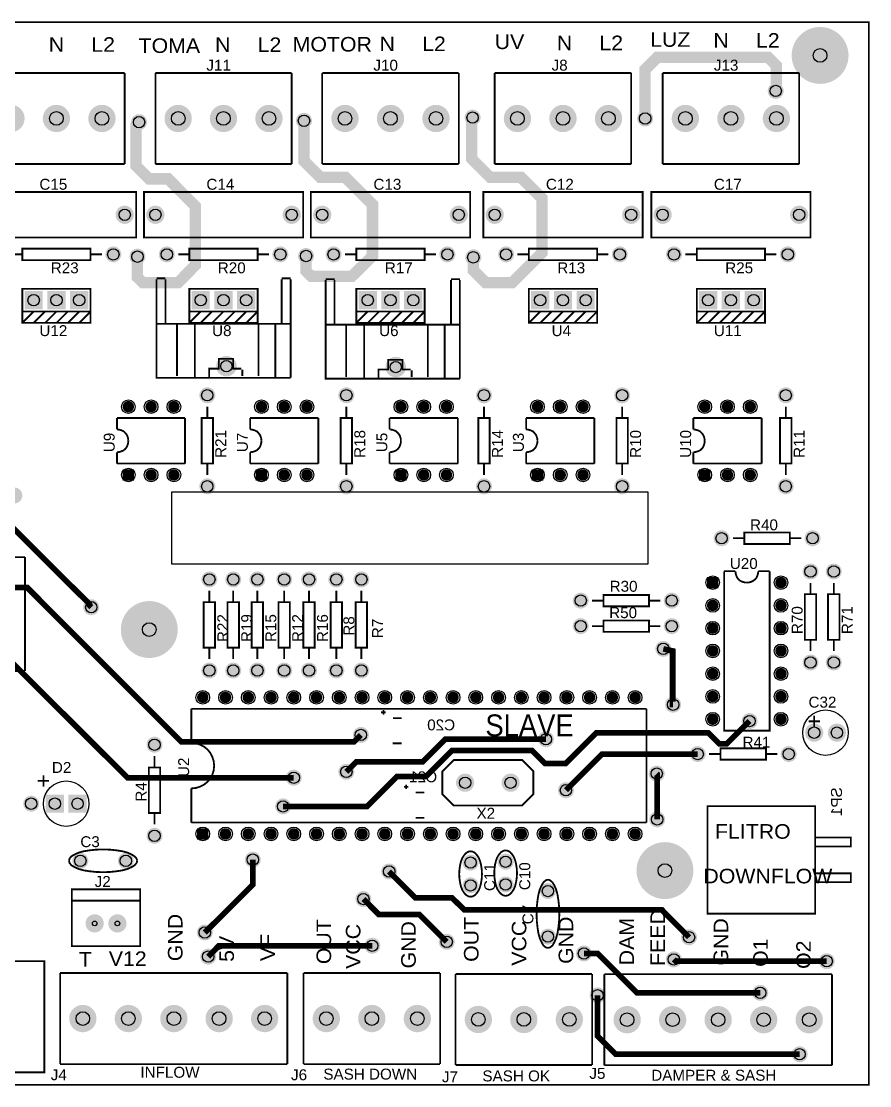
# Model space of a CAD drawing. Extents: x -3.03 to 3.03, y -2.34 to 2.34.
# Drawn here: x -0.702 to 3.026, y -2.338 to 2.338 of the extents above; entities that cross this region are included whole.
import ezdxf

# ---------------------------------------------------------------- set-up
doc = ezdxf.new("R2010")
doc.units = 0
doc.layers.get('0').update_dxf_attribs({"linetype": 'CONTINUOUS'})

# ---------------------------------------------------------------- blocks, each defined once
blk = doc.blocks.new('EPAD')
at = {"const_width": 0.5}
blk.add_lwpolyline([(-0.25, 0, 1), (0.25, 0, 1)], format="xyb", close=True, dxfattribs=at)
blk = doc.blocks.new('RPAD')
blk.add_trace([(-0.5, -0.5), (-0.5, 0.5), (0.5, -0.5), (0.5, 0.5)])

msp = doc.modelspace()

# ---------------------------------------------------------------- linework, layer by layer
for points, const_width in [([(-3.022, -2.334), (3.022, -2.334), (3.022, 2.334), (-3.022, 2.334), (-3.022, -2.334)], 0.008), ([(2.039, 1.911), (2.039, 2.126), (2.093, 2.18), (2.579, 2.18), (2.616, 2.143), (2.616, 2.036), (2.613, 2.032)], 0.05), ([(-0.248, 2.111), (-0.848, 2.111)], 0.008), ([(-0.248, 2.111), (-0.248, 1.711)], 0.008), ([(-0.113, 2.111), (-0.113, 1.711)], 0.008), ([(0.486, 2.111), (-0.113, 2.111)], 0.008), ([(0.486, 2.111), (0.486, 1.711)], 0.008), ([(0.62, 2.111), (0.62, 1.711)], 0.008), ([(1.22, 2.111), (0.62, 2.111)], 0.008), ([(1.22, 2.111), (1.22, 1.711)], 0.008), ([(1.378, 2.111), (1.378, 1.711)], 0.008), ([(1.978, 2.111), (1.378, 2.111)], 0.008), ([(1.978, 2.111), (1.978, 1.711)], 0.008), ([(2.116, 2.111), (2.116, 1.711)], 0.008), ([(2.716, 2.111), (2.116, 2.111)], 0.008), ([(2.716, 2.111), (2.716, 1.711)], 0.008), ([(-0.192, 1.304), (-0.192, 1.213), (-0.168, 1.19), (-0.013, 1.19), (0.063, 1.267), (0.063, 1.525), (-0.057, 1.646), (-0.141, 1.646), (-0.198, 1.703), (-0.198, 1.881), (-0.185, 1.895)], 0.05), ([(0.549, 1.307), (0.549, 1.24), (0.573, 1.217), (0.75, 1.217), (0.841, 1.307), (0.841, 1.533), (0.721, 1.653), (0.611, 1.653), (0.54, 1.724), (0.54, 1.901)], 0.05), ([(1.284, 1.301), (1.284, 1.244), (1.338, 1.19), (1.455, 1.19), (1.586, 1.321), (1.586, 1.56), (1.493, 1.653), (1.358, 1.653), (1.277, 1.734), (1.277, 1.911), (1.281, 1.915)], 0.05), ([(-0.848, 1.711), (-0.248, 1.711)], 0.008), ([(-0.113, 1.711), (0.486, 1.711)], 0.008), ([(0.62, 1.711), (1.22, 1.711)], 0.008), ([(1.378, 1.711), (1.978, 1.711)], 0.008), ([(2.116, 1.711), (2.716, 1.711)], 0.008), ([(-0.898, 1.388), (-0.198, 1.388), (-0.198, 1.588), (-0.898, 1.588), (-0.898, 1.388)], 0.008), ([(-0.163, 1.388), (0.536, 1.388), (0.536, 1.588), (-0.163, 1.588), (-0.163, 1.388)], 0.008), ([(0.57, 1.388), (1.27, 1.388), (1.27, 1.588), (0.57, 1.588), (0.57, 1.388)], 0.008), ([(1.328, 1.388), (2.028, 1.388), (2.028, 1.588), (1.328, 1.588), (1.328, 1.388)], 0.008), ([(2.066, 1.388), (2.766, 1.388), (2.766, 1.588), (2.066, 1.588), (2.066, 1.388)], 0.008), ([(-0.698, 1.314), (-0.748, 1.314)], 0.008), ([(-0.698, 1.289), (-0.398, 1.289), (-0.398, 1.339), (-0.698, 1.339), (-0.698, 1.289)], 0.008), ([(-0.348, 1.314), (-0.398, 1.314)], 0.008), ([(0.036, 1.314), (-0.013, 1.314)], 0.008), ([(0.036, 1.289), (0.336, 1.289), (0.336, 1.339), (0.036, 1.339), (0.036, 1.289)], 0.008), ([(0.386, 1.314), (0.336, 1.314)], 0.008), ([(0.77, 1.314), (0.72, 1.314)], 0.008), ([(0.77, 1.289), (1.07, 1.289), (1.07, 1.339), (0.77, 1.339), (0.77, 1.289)], 0.008), ([(1.12, 1.314), (1.07, 1.314)], 0.008), ([(1.528, 1.314), (1.478, 1.314)], 0.008), ([(1.528, 1.289), (1.828, 1.289), (1.828, 1.339), (1.528, 1.339), (1.528, 1.289)], 0.008), ([(1.878, 1.314), (1.828, 1.314)], 0.008), ([(2.266, 1.314), (2.216, 1.314)], 0.008), ([(2.266, 1.289), (2.566, 1.289), (2.566, 1.339), (2.266, 1.339), (2.266, 1.289)], 0.008), ([(2.616, 1.314), (2.566, 1.314)], 0.008), ([(-0.069, 1.209), (-0.108, 1.209)], 0.008), ([(0.481, 0.772), (-0.108, 0.772), (-0.108, 1.205)], 0.008), ([(-0.069, 1.205), (-0.069, 1.009)], 0.008), ([(0.481, 1.209), (0.442, 1.209)], 0.008), ([(0.442, 1.205), (0.442, 1.009)], 0.008), ([(0.481, 0.772), (0.481, 1.205)], 0.008), ([(0.674, 1.205), (0.635, 1.205)], 0.008), ([(1.225, 0.768), (0.635, 0.768), (0.635, 1.201)], 0.008), ([(0.674, 1.201), (0.674, 1.005)], 0.008), ([(1.225, 1.205), (1.186, 1.205)], 0.008), ([(1.186, 1.201), (1.186, 1.005)], 0.008), ([(1.225, 0.768), (1.225, 1.201)], 0.008), ([(-0.698, 1.063), (-0.398, 1.063), (-0.398, 1.163), (-0.698, 1.163), (-0.698, 1.063)], 0.008), ([(0.036, 1.063), (0.336, 1.063), (0.336, 1.163), (0.036, 1.163), (0.036, 1.063)], 0.008), ([(0.77, 1.063), (1.07, 1.063), (1.07, 1.163), (0.77, 1.163), (0.77, 1.063)], 0.008), ([(1.528, 1.063), (1.828, 1.063), (1.828, 1.163), (1.528, 1.163), (1.528, 1.063)], 0.008), ([(2.266, 1.063), (2.566, 1.063), (2.566, 1.163), (2.266, 1.163), (2.266, 1.063)], 0.008), ([(-0.398, 1.063), (-0.398, 1.013), (-0.698, 1.013), (-0.698, 1.063)], 0.008), ([(-0.648, 1.063), (-0.698, 1.013)], 0.008), ([(-0.598, 1.063), (-0.648, 1.013)], 0.008), ([(-0.548, 1.063), (-0.598, 1.013)], 0.008), ([(-0.498, 1.063), (-0.548, 1.013)], 0.008), ([(-0.448, 1.063), (-0.498, 1.013)], 0.008), ([(-0.398, 1.063), (-0.448, 1.013)], 0.008), ([(0.336, 1.063), (0.336, 1.013), (0.036, 1.013), (0.036, 1.063)], 0.008), ([(0.086, 1.063), (0.036, 1.013)], 0.008), ([(0.136, 1.063), (0.086, 1.013)], 0.008), ([(0.186, 1.063), (0.136, 1.013)], 0.008), ([(0.236, 1.063), (0.186, 1.013)], 0.008), ([(0.286, 1.063), (0.236, 1.013)], 0.008), ([(0.336, 1.063), (0.286, 1.013)], 0.008), ([(1.07, 1.063), (1.07, 1.013), (0.77, 1.013), (0.77, 1.063)], 0.008), ([(0.82, 1.063), (0.77, 1.013)], 0.008), ([(0.87, 1.063), (0.82, 1.013)], 0.008), ([(0.92, 1.063), (0.87, 1.013)], 0.008), ([(0.97, 1.063), (0.92, 1.013)], 0.008), ([(1.02, 1.063), (0.97, 1.013)], 0.008), ([(1.07, 1.063), (1.02, 1.013)], 0.008), ([(1.828, 1.063), (1.828, 1.013), (1.528, 1.013), (1.528, 1.063)], 0.008), ([(1.578, 1.063), (1.528, 1.013)], 0.008), ([(1.628, 1.063), (1.578, 1.013)], 0.008), ([(1.678, 1.063), (1.628, 1.013)], 0.008), ([(1.728, 1.063), (1.678, 1.013)], 0.008), ([(1.778, 1.063), (1.728, 1.013)], 0.008), ([(1.828, 1.063), (1.778, 1.013)], 0.008), ([(2.566, 1.063), (2.566, 1.013), (2.266, 1.013), (2.266, 1.063)], 0.008), ([(2.316, 1.063), (2.266, 1.013)], 0.008), ([(2.366, 1.063), (2.316, 1.013)], 0.008), ([(2.416, 1.063), (2.366, 1.013)], 0.008), ([(2.466, 1.063), (2.416, 1.013)], 0.008), ([(2.516, 1.063), (2.466, 1.013)], 0.008), ([(2.566, 1.063), (2.516, 1.013)], 0.008), ([(0.481, 1.009), (-0.104, 1.009)], 0.008), ([(-0.018, 0.78), (-0.018, 1.009)], 0.008), ([(0.06, 0.776), (0.06, 1.009)], 0.008), ([(0.34, 0.78), (0.34, 1.009)], 0.008), ([(0.414, 0.776), (0.414, 1.005)], 0.008), ([(1.225, 1.005), (0.639, 1.005)], 0.008), ([(0.725, 0.776), (0.725, 1.005)], 0.008), ([(0.804, 0.772), (0.804, 1.005)], 0.008), ([(1.084, 0.776), (1.084, 1.005)], 0.008), ([(1.158, 0.772), (1.158, 1.001)], 0.008), ([(0.265, 0.812), (0.229, 0.812), (0.229, 0.855), (0.166, 0.855), (0.166, 0.816), (0.166, 0.812), (0.123, 0.812)], 0.008), ([(1.009, 0.808), (0.973, 0.808), (0.973, 0.851), (0.91, 0.851), (0.91, 0.812), (0.91, 0.808), (0.867, 0.808)], 0.008), ([(0.123, 0.816), (0.123, 0.776)], 0.008), ([(0.269, 0.78), (0.269, 0.808)], 0.008), ([(0.867, 0.812), (0.867, 0.772)], 0.008), ([(1.013, 0.776), (1.013, 0.804)], 0.008), ([(0.115, 0.645), (0.115, 0.595)], 0.008), ([(0.726, 0.645), (0.726, 0.595)], 0.008), ([(1.331, 0.645), (1.331, 0.595)], 0.008), ([(1.938, 0.645), (1.938, 0.595)], 0.008), ([(2.657, 0.645), (2.657, 0.595)], 0.008), ([(-0.282, 0.545), (-0.282, 0.595)], 0.008), ([(-0.282, 0.595), (0.017, 0.595)], 0.008), ([(0.017, 0.395), (0.017, 0.595)], 0.008), ([(0.09, 0.395), (0.14, 0.395), (0.14, 0.595), (0.09, 0.595), (0.09, 0.395)], 0.008), ([(0.303, 0.545), (0.303, 0.595)], 0.008), ([(0.303, 0.595), (0.603, 0.595)], 0.008), ([(0.603, 0.395), (0.603, 0.595)], 0.008), ([(0.701, 0.395), (0.751, 0.395), (0.751, 0.595), (0.701, 0.595), (0.701, 0.395)], 0.008), ([(0.916, 0.545), (0.916, 0.595)], 0.008), ([(0.916, 0.595), (1.216, 0.595)], 0.008), ([(1.216, 0.395), (1.216, 0.595)], 0.008), ([(1.306, 0.395), (1.356, 0.395), (1.356, 0.595), (1.306, 0.595), (1.306, 0.395)], 0.008), ([(1.516, 0.545), (1.516, 0.595)], 0.008), ([(1.516, 0.595), (1.816, 0.595)], 0.008), ([(1.816, 0.395), (1.816, 0.595)], 0.008), ([(1.913, 0.395), (1.963, 0.395), (1.963, 0.595), (1.913, 0.595), (1.913, 0.395)], 0.008), ([(2.251, 0.545), (2.251, 0.595)], 0.008), ([(2.251, 0.595), (2.551, 0.595)], 0.008), ([(2.551, 0.395), (2.551, 0.595)], 0.008), ([(2.632, 0.395), (2.682, 0.395), (2.682, 0.595), (2.632, 0.595), (2.632, 0.395)], 0.008), ([(-0.232, 0.495), (-0.233, 0.505), (-0.236, 0.515), (-0.24, 0.523), (-0.246, 0.53), (-0.253, 0.537), (-0.262, 0.541), (-0.272, 0.544), (-0.282, 0.545)], 0.008), ([(0.353, 0.495), (0.352, 0.505), (0.349, 0.515), (0.345, 0.523), (0.339, 0.53), (0.332, 0.537), (0.323, 0.541), (0.313, 0.544), (0.303, 0.545)], 0.008), ([(0.966, 0.495), (0.965, 0.505), (0.962, 0.515), (0.958, 0.523), (0.952, 0.53), (0.945, 0.537), (0.936, 0.541), (0.926, 0.544), (0.916, 0.545)], 0.008), ([(1.566, 0.495), (1.565, 0.505), (1.562, 0.515), (1.558, 0.523), (1.552, 0.53), (1.545, 0.537), (1.536, 0.541), (1.526, 0.544), (1.516, 0.545)], 0.008), ([(2.301, 0.495), (2.3, 0.505), (2.297, 0.515), (2.293, 0.523), (2.287, 0.53), (2.28, 0.537), (2.271, 0.541), (2.261, 0.544), (2.251, 0.545)], 0.008), ([(-0.232, 0.495), (-0.233, 0.485), (-0.236, 0.475), (-0.24, 0.466), (-0.246, 0.459), (-0.253, 0.453), (-0.262, 0.449), (-0.272, 0.446), (-0.282, 0.445)], 0.008), ([(0.353, 0.495), (0.352, 0.485), (0.349, 0.475), (0.345, 0.466), (0.339, 0.459), (0.332, 0.453), (0.323, 0.449), (0.313, 0.446), (0.303, 0.445)], 0.008), ([(0.966, 0.495), (0.965, 0.485), (0.962, 0.475), (0.958, 0.466), (0.952, 0.459), (0.945, 0.453), (0.936, 0.449), (0.926, 0.446), (0.916, 0.445)], 0.008), ([(1.566, 0.495), (1.565, 0.485), (1.562, 0.475), (1.558, 0.466), (1.552, 0.459), (1.545, 0.453), (1.536, 0.449), (1.526, 0.446), (1.516, 0.445)], 0.008), ([(2.301, 0.495), (2.3, 0.485), (2.297, 0.475), (2.293, 0.466), (2.287, 0.459), (2.28, 0.453), (2.271, 0.449), (2.261, 0.446), (2.251, 0.445)], 0.008), ([(-0.282, 0.395), (-0.282, 0.445)], 0.008), ([(0.303, 0.395), (0.303, 0.445)], 0.008), ([(0.916, 0.395), (0.916, 0.445)], 0.008), ([(1.516, 0.395), (1.516, 0.445)], 0.008), ([(2.251, 0.395), (2.251, 0.445)], 0.008), ([(-0.282, 0.395), (0.017, 0.395)], 0.008), ([(0.115, 0.395), (0.115, 0.345)], 0.008), ([(0.303, 0.395), (0.603, 0.395)], 0.008), ([(0.726, 0.395), (0.726, 0.345)], 0.008), ([(0.916, 0.395), (1.216, 0.395)], 0.008), ([(1.331, 0.395), (1.331, 0.345)], 0.008), ([(1.516, 0.395), (1.816, 0.395)], 0.008), ([(1.938, 0.395), (1.938, 0.345)], 0.008), ([(2.251, 0.395), (2.551, 0.395)], 0.008), ([(2.657, 0.395), (2.657, 0.345)], 0.008), ([(-1.013, 0.153), (-0.78, 0.153), (-0.403, -0.222), (-0.403, -0.228), (-0.395, -0.236)], 0.025), ([(2.475, 0.042), (2.675, 0.042), (2.675, 0.092), (2.475, 0.092), (2.475, 0.042)], 0.008), ([(2.425, 0.067), (2.475, 0.067)], 0.008), ([(2.675, 0.067), (2.725, 0.067)], 0.008), ([(-2.686, -0.016), (-0.686, -0.016)], 0.008), ([(-0.686, -0.016), (-0.686, -0.516)], 0.008), ([(2.386, -0.078), (2.436, -0.078)], 0.008), ([(2.386, -0.078), (2.386, -0.778), (2.586, -0.778), (2.586, -0.078)], 0.008), ([(2.486, -0.128), (2.476, -0.127), (2.466, -0.124), (2.457, -0.12), (2.45, -0.114), (2.444, -0.107), (2.44, -0.098), (2.437, -0.088), (2.436, -0.078)], 0.008), ([(2.486, -0.128), (2.496, -0.127), (2.506, -0.124), (2.514, -0.12), (2.522, -0.114), (2.528, -0.107), (2.532, -0.098), (2.535, -0.088), (2.536, -0.078)], 0.008), ([(2.536, -0.078), (2.586, -0.078)], 0.008), ([(-2.041, -0.114), (-2.041, -0.195), (-1.939, -0.297), (-0.925, -0.297), (-0.236, -0.985), (0.495, -0.985)], 0.025), ([(-1.934, -0.149), (-0.677, -0.149), (0.001, -0.828), (0.759, -0.828), (0.79, -0.797)], 0.025), ([(2.766, -0.179), (2.766, -0.129)], 0.008), ([(2.868, -0.129), (2.868, -0.179)], 0.008), ([(0.124, -0.164), (0.124, -0.214)], 0.008), ([(0.229, -0.164), (0.229, -0.214)], 0.008), ([(0.335, -0.164), (0.335, -0.214)], 0.008), ([(0.453, -0.164), (0.453, -0.214)], 0.008), ([(0.562, -0.164), (0.562, -0.214)], 0.008), ([(0.682, -0.214), (0.682, -0.164)], 0.008), ([(0.792, -0.214), (0.792, -0.164)], 0.008), ([(1.856, -0.232), (2.056, -0.232), (2.056, -0.182), (1.856, -0.182), (1.856, -0.232)], 0.008), ([(2.741, -0.379), (2.791, -0.379), (2.791, -0.179), (2.741, -0.179), (2.741, -0.379)], 0.008), ([(2.843, -0.379), (2.893, -0.379), (2.893, -0.179), (2.843, -0.179), (2.843, -0.379)], 0.008), ([(0.099, -0.414), (0.149, -0.414), (0.149, -0.214), (0.099, -0.214), (0.099, -0.414)], 0.008), ([(0.204, -0.414), (0.254, -0.414), (0.254, -0.214), (0.204, -0.214), (0.204, -0.414)], 0.008), ([(0.31, -0.414), (0.36, -0.414), (0.36, -0.214), (0.31, -0.214), (0.31, -0.414)], 0.008), ([(0.428, -0.414), (0.478, -0.414), (0.478, -0.214), (0.428, -0.214), (0.428, -0.414)], 0.008), ([(0.537, -0.414), (0.587, -0.414), (0.587, -0.214), (0.537, -0.214), (0.537, -0.414)], 0.008), ([(0.657, -0.414), (0.707, -0.414), (0.707, -0.214), (0.657, -0.214), (0.657, -0.414)], 0.008), ([(0.767, -0.414), (0.817, -0.414), (0.817, -0.214), (0.767, -0.214), (0.767, -0.414)], 0.008), ([(1.856, -0.207), (1.806, -0.207)], 0.008), ([(2.106, -0.207), (2.056, -0.207)], 0.008), ([(1.806, -0.319), (1.856, -0.319)], 0.008), ([(1.856, -0.344), (2.056, -0.344), (2.056, -0.294), (1.856, -0.294), (1.856, -0.344)], 0.008), ([(2.056, -0.319), (2.106, -0.319)], 0.008), ([(0.124, -0.414), (0.124, -0.464)], 0.008), ([(0.229, -0.414), (0.229, -0.464)], 0.008), ([(0.335, -0.414), (0.335, -0.464)], 0.008), ([(0.453, -0.414), (0.453, -0.464)], 0.008), ([(0.562, -0.414), (0.562, -0.464)], 0.008), ([(0.682, -0.464), (0.682, -0.414)], 0.008), ([(0.792, -0.464), (0.792, -0.414)], 0.008), ([(2.119, -0.419), (2.16, -0.428), (2.16, -0.664), (2.162, -0.664)], 0.025), ([(2.766, -0.429), (2.766, -0.379)], 0.008), ([(2.868, -0.379), (2.868, -0.429)], 0.008), ([(-2.686, -0.516), (-0.686, -0.516)], 0.008), ([(0.045, -0.832), (0.045, -0.682)], 0.008), ([(0.045, -0.682), (2.045, -0.682)], 0.008), ([(0.899, -0.698), (0.879, -0.698)], 0.008), ([(0.889, -0.708), (0.889, -0.688)], 0.008), ([(2.045, -0.682), (2.045, -1.182)], 0.008), ([(0.448, -1.111), (0.817, -1.111), (0.948, -0.98), (1.075, -0.98), (1.191, -0.865), (1.541, -0.865), (1.599, -0.923), (1.689, -0.923), (1.824, -0.788), (2.317, -0.788), (2.365, -0.836), (2.398, -0.836), (2.498, -0.736)], 0.025), ([(0.969, -0.723), (0.931, -0.723)], 0.008), ([(2.757, -0.737), (2.807, -0.737)], 0.008), ([(2.782, -0.712), (2.782, -0.762)], 0.008), ([(0.145, -0.932), (0.143, -0.912), (0.137, -0.893), (0.128, -0.876), (0.116, -0.861), (0.101, -0.849), (0.084, -0.84), (0.065, -0.834), (0.045, -0.832)], 0.008), ([(1.603, -0.816), (1.161, -0.816), (1.062, -0.915), (0.77, -0.915), (0.726, -0.959)], 0.025), ([(0.969, -0.834), (0.93, -0.834)], 0.008), ([(-0.117, -0.94), (-0.117, -0.89)], 0.008), ([(2.27, -0.881), (1.85, -0.881), (1.691, -1.04)], 0.025), ([(2.32, -0.881), (2.37, -0.881)], 0.008), ([(2.37, -0.906), (2.57, -0.906), (2.57, -0.856), (2.37, -0.856), (2.37, -0.906)], 0.008), ([(2.57, -0.881), (2.62, -0.881)], 0.008), ([(0.145, -0.932), (0.143, -0.953), (0.137, -0.972), (0.128, -0.989), (0.116, -1.003), (0.101, -1.015), (0.084, -1.024), (0.065, -1.03), (0.045, -1.032)], 0.008), ([(1.498, -1.107), (1.198, -1.107), (1.148, -1.057), (1.148, -0.957), (1.198, -0.907), (1.498, -0.907), (1.548, -0.957), (1.548, -1.057), (1.498, -1.107)], 0.008), ([(-0.605, -0.974), (-0.605, -1.024)], 0.008), ([(-0.142, -1.14), (-0.092, -1.14), (-0.092, -0.94), (-0.142, -0.94), (-0.142, -1.14)], 0.008), ([(2.092, -1.168), (2.092, -0.969), (2.09, -0.967)], 0.025), ([(-0.63, -0.999), (-0.58, -0.999)], 0.008), ([(0.045, -1.182), (0.045, -1.032)], 0.008), ([(0.999, -1.025), (0.979, -1.025)], 0.008), ([(0.989, -1.035), (0.989, -1.015)], 0.008), ([(1.069, -1.05), (1.031, -1.05)], 0.008), ([(2.313, -1.582), (2.786, -1.582), (2.786, -1.11), (2.313, -1.11), (2.313, -1.582)], 0.008), ([(-0.117, -1.19), (-0.117, -1.14)], 0.008), ([(1.069, -1.161), (1.03, -1.161)], 0.008), ([(0.045, -1.182), (2.045, -1.182)], 0.008), ([(2.786, -1.287), (2.943, -1.287), (2.943, -1.248), (2.786, -1.248), (2.786, -1.287)], 0.008), ([(-0.493, -1.35), (-0.49, -1.34), (-0.482, -1.33), (-0.468, -1.322), (-0.45, -1.314), (-0.428, -1.308), (-0.402, -1.304), (-0.374, -1.301), (-0.343, -1.3)], 0.008), ([(-0.193, -1.35), (-0.196, -1.34), (-0.205, -1.33), (-0.218, -1.322), (-0.236, -1.314), (-0.258, -1.308), (-0.284, -1.304), (-0.312, -1.301), (-0.343, -1.3)], 0.008), ([(1.272, -1.308), (1.262, -1.31), (1.252, -1.316), (1.244, -1.325), (1.236, -1.337), (1.23, -1.352), (1.226, -1.369), (1.223, -1.388), (1.222, -1.408)], 0.008), ([(1.272, -1.308), (1.282, -1.31), (1.292, -1.316), (1.3, -1.325), (1.308, -1.337), (1.314, -1.352), (1.318, -1.369), (1.321, -1.388), (1.322, -1.408)], 0.008), ([(1.426, -1.304), (1.416, -1.306), (1.406, -1.312), (1.398, -1.321), (1.39, -1.333), (1.384, -1.348), (1.38, -1.365), (1.377, -1.384), (1.376, -1.404)], 0.008), ([(1.426, -1.304), (1.436, -1.306), (1.446, -1.312), (1.454, -1.321), (1.462, -1.333), (1.468, -1.348), (1.472, -1.365), (1.475, -1.384), (1.476, -1.404)], 0.008), ([(-0.493, -1.35), (-0.49, -1.36), (-0.482, -1.37), (-0.468, -1.378), (-0.45, -1.386), (-0.428, -1.392), (-0.402, -1.396), (-0.374, -1.399), (-0.343, -1.4)], 0.008), ([(-0.193, -1.35), (-0.196, -1.36), (-0.205, -1.37), (-0.218, -1.378), (-0.236, -1.386), (-0.258, -1.392), (-0.284, -1.396), (-0.312, -1.399), (-0.343, -1.4)], 0.008), ([(0.104, -1.665), (0.315, -1.455), (0.315, -1.345)], 0.025), ([(2.232, -1.686), (2.113, -1.566), (1.245, -1.566), (1.19, -1.512), (1.028, -1.512), (0.914, -1.397)], 0.025), ([(1.426, -1.504), (1.416, -1.502), (1.406, -1.496), (1.398, -1.487), (1.39, -1.475), (1.384, -1.46), (1.38, -1.443), (1.377, -1.424), (1.376, -1.404)], 0.008), ([(1.426, -1.504), (1.436, -1.502), (1.446, -1.496), (1.454, -1.487), (1.462, -1.475), (1.468, -1.46), (1.472, -1.443), (1.475, -1.424), (1.476, -1.404)], 0.008), ([(2.786, -1.444), (2.943, -1.444), (2.943, -1.405), (2.786, -1.405), (2.786, -1.444)], 0.008), ([(1.272, -1.508), (1.262, -1.506), (1.252, -1.5), (1.244, -1.491), (1.236, -1.479), (1.23, -1.464), (1.226, -1.447), (1.223, -1.428), (1.222, -1.408)], 0.008), ([(1.272, -1.508), (1.282, -1.506), (1.292, -1.5), (1.3, -1.491), (1.308, -1.479), (1.314, -1.464), (1.318, -1.447), (1.321, -1.428), (1.322, -1.408)], 0.008), ([(1.612, -1.433), (1.607, -1.434), (1.602, -1.436), (1.592, -1.445), (1.584, -1.458), (1.576, -1.476), (1.57, -1.499), (1.566, -1.524), (1.563, -1.552), (1.562, -1.583)], 0.008), ([(1.612, -1.433), (1.617, -1.434), (1.622, -1.436), (1.632, -1.445), (1.64, -1.458), (1.648, -1.476), (1.654, -1.499), (1.658, -1.524), (1.661, -1.552), (1.662, -1.583)], 0.008), ([(-0.48, -1.725), (-0.18, -1.725), (-0.18, -1.475), (-0.48, -1.475), (-0.48, -1.725)], 0.008), ([(-0.48, -1.525), (-0.18, -1.525)], 0.008), ([(1.167, -1.706), (1.047, -1.586), (0.869, -1.586), (0.801, -1.518)], 0.025), ([(1.612, -1.733), (1.602, -1.73), (1.592, -1.722), (1.584, -1.708), (1.576, -1.69), (1.57, -1.668), (1.566, -1.642), (1.563, -1.614), (1.562, -1.583)], 0.008), ([(1.612, -1.733), (1.622, -1.73), (1.632, -1.722), (1.64, -1.708), (1.648, -1.69), (1.654, -1.668), (1.658, -1.642), (1.661, -1.614), (1.662, -1.583)], 0.008), ([(0.84, -1.723), (0.166, -1.723), (0.119, -1.771)], 0.025), ([(1.77, -1.757), (1.83, -1.757), (1.943, -1.87), (2.003, -1.93), (2.545, -1.93)], 0.025), ([(2.837, -1.791), (2.173, -1.791), (2.165, -1.783)], 0.025), ([(-1.979, -2.279), (-0.601, -2.279), (-0.601, -1.791), (-1.979, -1.791), (-1.979, -2.279)], 0.008), ([(-0.532, -1.843), (-0.532, -2.243)], 0.008), ([(0.467, -1.843), (-0.532, -1.843)], 0.008), ([(0.467, -1.843), (0.467, -2.243)], 0.008), ([(0.538, -1.843), (0.538, -2.243)], 0.008), ([(1.138, -1.843), (0.538, -1.843)], 0.008), ([(1.138, -1.843), (1.138, -2.243)], 0.008), ([(1.206, -1.847), (1.206, -2.247)], 0.008), ([(1.806, -1.847), (1.206, -1.847)], 0.008), ([(1.806, -1.847), (1.806, -2.247)], 0.008), ([(1.86, -1.848), (1.86, -2.248)], 0.008), ([(2.86, -1.848), (1.86, -1.848)], 0.008), ([(2.86, -1.848), (2.86, -2.248)], 0.008), ([(2.718, -2.2), (1.91, -2.2), (1.83, -2.12), (1.83, -1.941)], 0.025), ([(-0.532, -2.243), (0.467, -2.243)], 0.008), ([(0.538, -2.243), (1.138, -2.243)], 0.008), ([(1.206, -2.247), (1.806, -2.247)], 0.008), ([(1.86, -2.248), (2.86, -2.248)], 0.008)]:
    msp.add_lwpolyline(points, dxfattribs=dict(const_width=const_width))
msp.add_lwpolyline([(-0.043, -0.045), (2.052, -0.045), (2.052, 0.269), (-0.043, 0.269), (-0.043, -0.045)])
for centre, radius in [((2.808, 2.188), 0.03), ((2.613, 2.032), 0.025), ((-0.548, 1.911), 0.03), ((-0.348, 1.911), 0.03), ((-0.185, 1.895), 0.025), ((-0.013, 1.911), 0.03), ((0.186, 1.911), 0.03), ((0.386, 1.911), 0.03), ((0.54, 1.901), 0.025), ((0.72, 1.911), 0.03), ((0.92, 1.911), 0.03), ((1.12, 1.911), 0.03), ((1.281, 1.915), 0.025), ((1.478, 1.911), 0.03), ((1.678, 1.911), 0.03), ((1.878, 1.911), 0.03), ((2.039, 1.911), 0.025), ((2.216, 1.911), 0.03), ((2.416, 1.911), 0.03), ((2.616, 1.911), 0.03), ((-0.248, 1.488), 0.025), ((-0.113, 1.488), 0.025), ((0.486, 1.488), 0.025), ((0.62, 1.488), 0.025), ((1.22, 1.488), 0.025), ((1.378, 1.488), 0.025), ((1.978, 1.488), 0.025), ((2.116, 1.488), 0.025), ((2.716, 1.488), 0.025), ((-0.298, 1.314), 0.025), ((-0.192, 1.304), 0.025), ((-0.063, 1.314), 0.025), ((0.436, 1.314), 0.025), ((0.549, 1.307), 0.025), ((0.67, 1.314), 0.025), ((1.17, 1.314), 0.025), ((1.284, 1.301), 0.025), ((1.428, 1.314), 0.025), ((1.928, 1.314), 0.025), ((2.166, 1.314), 0.025), ((2.666, 1.314), 0.025), ((-0.648, 1.113), 0.025), ((-0.548, 1.113), 0.025), ((-0.448, 1.113), 0.025), ((0.086, 1.113), 0.025), ((0.186, 1.113), 0.025), ((0.286, 1.113), 0.025), ((0.82, 1.113), 0.025), ((0.92, 1.113), 0.025), ((1.02, 1.113), 0.025), ((1.578, 1.113), 0.025), ((1.678, 1.113), 0.025), ((1.778, 1.113), 0.025), ((2.316, 1.113), 0.025), ((2.416, 1.113), 0.025), ((2.516, 1.113), 0.025), ((0.199, 0.823), 0.025), ((0.943, 0.819), 0.025), ((0.115, 0.695), 0.025), ((0.726, 0.695), 0.025), ((1.331, 0.695), 0.025), ((1.938, 0.695), 0.025), ((2.657, 0.695), 0.025), ((-0.232, 0.645), 0.03), ((-0.132, 0.645), 0.03), ((-0.032, 0.645), 0.03), ((0.353, 0.645), 0.03), ((0.453, 0.645), 0.03), ((0.553, 0.645), 0.03), ((0.966, 0.645), 0.03), ((1.066, 0.645), 0.03), ((1.166, 0.645), 0.03), ((1.566, 0.645), 0.03), ((1.666, 0.645), 0.03), ((1.766, 0.645), 0.03), ((2.301, 0.645), 0.03), ((2.401, 0.645), 0.03), ((2.501, 0.645), 0.03), ((-0.232, 0.345), 0.03), ((-0.132, 0.345), 0.03), ((-0.032, 0.345), 0.03), ((0.353, 0.345), 0.03), ((0.453, 0.345), 0.03), ((0.553, 0.345), 0.03), ((0.966, 0.345), 0.03), ((1.066, 0.345), 0.03), ((1.166, 0.345), 0.03), ((1.566, 0.345), 0.03), ((1.666, 0.345), 0.03), ((1.766, 0.345), 0.03), ((2.301, 0.345), 0.03), ((2.401, 0.345), 0.03), ((2.501, 0.345), 0.03), ((0.115, 0.295), 0.025), ((0.726, 0.295), 0.025), ((1.331, 0.295), 0.025), ((1.938, 0.295), 0.025), ((2.657, 0.295), 0.025), ((2.375, 0.067), 0.025), ((2.775, 0.067), 0.025), ((0.124, -0.114), 0.025), ((0.229, -0.114), 0.025), ((0.335, -0.114), 0.025), ((0.453, -0.114), 0.025), ((0.562, -0.114), 0.025), ((0.682, -0.114), 0.025), ((0.792, -0.114), 0.025), ((2.766, -0.079), 0.025), ((2.868, -0.079), 0.025), ((2.336, -0.128), 0.03), ((2.636, -0.128), 0.03), ((1.756, -0.207), 0.025), ((2.156, -0.207), 0.025), ((-0.395, -0.236), 0.025), ((2.336, -0.228), 0.03), ((2.636, -0.228), 0.03), ((-0.14, -0.334), 0.03), ((1.756, -0.319), 0.025), ((2.156, -0.319), 0.025), ((2.336, -0.328), 0.03), ((2.636, -0.328), 0.03), ((2.119, -0.419), 0.025), ((2.336, -0.428), 0.03), ((2.636, -0.428), 0.03), ((2.766, -0.479), 0.025), ((2.868, -0.479), 0.025), ((0.124, -0.514), 0.025), ((0.229, -0.514), 0.025), ((0.335, -0.514), 0.025), ((0.453, -0.514), 0.025), ((0.562, -0.514), 0.025), ((0.682, -0.514), 0.025), ((0.792, -0.514), 0.025), ((2.336, -0.528), 0.03), ((2.636, -0.528), 0.03), ((0.095, -0.632), 0.03), ((0.195, -0.632), 0.03), ((0.295, -0.632), 0.03), ((0.395, -0.632), 0.03), ((0.495, -0.632), 0.03), ((0.595, -0.632), 0.03), ((0.695, -0.632), 0.03), ((0.795, -0.632), 0.03), ((0.895, -0.632), 0.03), ((0.995, -0.632), 0.03), ((1.095, -0.632), 0.03), ((1.195, -0.632), 0.03), ((1.295, -0.632), 0.03), ((1.395, -0.632), 0.03), ((1.495, -0.632), 0.03), ((1.595, -0.632), 0.03), ((1.695, -0.632), 0.03), ((1.795, -0.632), 0.03), ((1.895, -0.632), 0.03), ((1.995, -0.632), 0.03), ((2.336, -0.628), 0.03), ((2.636, -0.628), 0.03), ((2.162, -0.664), 0.025), ((2.336, -0.728), 0.03), ((2.636, -0.728), 0.03), ((2.498, -0.736), 0.025), ((0.79, -0.797), 0.025), ((1.603, -0.816), 0.025), ((2.782, -0.787), 0.025), ((2.882, -0.787), 0.025), ((-0.117, -0.84), 0.025), ((2.27, -0.881), 0.025), ((2.67, -0.881), 0.025), ((0.726, -0.959), 0.025), ((0.495, -0.985), 0.025), ((2.09, -0.967), 0.025), ((1.248, -1.007), 0.025), ((1.448, -1.007), 0.025), ((1.691, -1.04), 0.025), ((-0.659, -1.099), 0.025), ((-0.555, -1.099), 0.025), ((-0.455, -1.099), 0.025), ((0.448, -1.111), 0.025), ((2.092, -1.168), 0.025), ((-0.117, -1.24), 0.025), ((0.095, -1.232), 0.03), ((0.195, -1.232), 0.03), ((0.295, -1.232), 0.03), ((0.395, -1.232), 0.03), ((0.495, -1.232), 0.03), ((0.595, -1.232), 0.03), ((0.695, -1.232), 0.03), ((0.795, -1.232), 0.03), ((0.895, -1.232), 0.03), ((0.995, -1.232), 0.03), ((1.095, -1.232), 0.03), ((1.195, -1.232), 0.03), ((1.295, -1.232), 0.03), ((1.395, -1.232), 0.03), ((1.495, -1.232), 0.03), ((1.595, -1.232), 0.03), ((1.695, -1.232), 0.03), ((1.795, -1.232), 0.03), ((1.895, -1.232), 0.03), ((1.995, -1.232), 0.03), ((-0.443, -1.35), 0.025), ((-0.243, -1.35), 0.025), ((0.315, -1.345), 0.025), ((1.272, -1.358), 0.025), ((1.426, -1.354), 0.025), ((0.914, -1.397), 0.025), ((2.126, -1.393), 0.03), ((1.272, -1.458), 0.025), ((1.426, -1.454), 0.025), ((0.801, -1.518), 0.025), ((1.612, -1.483), 0.025), ((-0.38, -1.625), 0.01), ((-0.28, -1.625), 0.01), ((0.104, -1.665), 0.025), ((1.167, -1.706), 0.025), ((1.612, -1.683), 0.025), ((2.232, -1.686), 0.025), ((0.84, -1.723), 0.025), ((0.119, -1.771), 0.025), ((1.77, -1.757), 0.025), ((2.165, -1.783), 0.025), ((2.837, -1.791), 0.025), ((1.83, -1.941), 0.025), ((2.545, -1.93), 0.025), ((-0.432, -2.043), 0.03), ((-0.232, -2.043), 0.03), ((-0.032, -2.043), 0.03), ((0.167, -2.043), 0.03), ((0.367, -2.043), 0.03), ((0.638, -2.043), 0.03), ((0.838, -2.043), 0.03), ((1.038, -2.043), 0.03), ((1.306, -2.047), 0.03), ((1.506, -2.047), 0.03), ((1.706, -2.047), 0.03), ((1.96, -2.048), 0.03), ((2.16, -2.048), 0.03), ((2.36, -2.048), 0.03), ((2.56, -2.048), 0.03), ((2.76, -2.048), 0.03), ((2.718, -2.2), 0.025)]:
    msp.add_circle(centre, radius)
at = {"layer": '12632256'}
for centre, radius in [((2.832, -0.787), 0.1), ((-0.505, -1.099), 0.1), ((-0.505, -1.099), 0)]:
    msp.add_circle(centre, radius, dxfattribs=at)

# ---------------------------------------------------------------- block references
for name, p, xscale, yscale in [('EPAD', (2.808, 2.188), 0.25, 0.25), ('EPAD', (2.613, 2.032), 0.07, 0.07), ('EPAD', (-0.748, 1.911), 0.12, 0.12), ('EPAD', (-0.548, 1.911), 0.12, 0.12), ('EPAD', (-0.348, 1.911), 0.12, 0.12), ('EPAD', (-0.013, 1.911), 0.12, 0.12), ('EPAD', (0.186, 1.911), 0.12, 0.12), ('EPAD', (0.386, 1.911), 0.12, 0.12), ('EPAD', (0.72, 1.911), 0.12, 0.12), ('EPAD', (0.92, 1.911), 0.12, 0.12), ('EPAD', (1.12, 1.911), 0.12, 0.12), ('EPAD', (1.478, 1.911), 0.12, 0.12), ('EPAD', (1.678, 1.911), 0.12, 0.12), ('EPAD', (1.878, 1.911), 0.12, 0.12), ('EPAD', (2.216, 1.911), 0.12, 0.12), ('EPAD', (2.416, 1.911), 0.12, 0.12), ('EPAD', (2.616, 1.911), 0.12, 0.12), ('EPAD', (-0.185, 1.895), 0.07, 0.07), ('EPAD', (0.54, 1.901), 0.07, 0.07), ('EPAD', (1.281, 1.915), 0.07, 0.07), ('EPAD', (2.039, 1.911), 0.07, 0.07), ('EPAD', (-0.248, 1.488), 0.08, 0.08), ('EPAD', (-0.113, 1.488), 0.08, 0.08), ('EPAD', (0.486, 1.488), 0.08, 0.08), ('EPAD', (0.62, 1.488), 0.08, 0.08), ('EPAD', (1.22, 1.488), 0.08, 0.08), ('EPAD', (1.378, 1.488), 0.08, 0.08), ('EPAD', (1.978, 1.488), 0.08, 0.08), ('EPAD', (2.116, 1.488), 0.08, 0.08), ('EPAD', (2.716, 1.488), 0.08, 0.08), ('EPAD', (-0.298, 1.314), 0.07, 0.07), ('EPAD', (-0.192, 1.304), 0.07, 0.07), ('EPAD', (-0.063, 1.314), 0.07, 0.07), ('EPAD', (0.436, 1.314), 0.07, 0.07), ('EPAD', (0.549, 1.307), 0.07, 0.07), ('EPAD', (0.67, 1.314), 0.07, 0.07), ('EPAD', (1.17, 1.314), 0.07, 0.07), ('EPAD', (1.284, 1.301), 0.07, 0.07), ('EPAD', (1.428, 1.314), 0.07, 0.07), ('EPAD', (1.928, 1.314), 0.07, 0.07), ('EPAD', (2.166, 1.314), 0.07, 0.07), ('EPAD', (2.666, 1.314), 0.07, 0.07), ('EPAD', (0.199, 0.823), 0.09, 0.09), ('EPAD', (0.943, 0.819), 0.09, 0.09), ('EPAD', (0.115, 0.695), 0.07, 0.07), ('EPAD', (0.726, 0.695), 0.07, 0.07), ('EPAD', (1.331, 0.695), 0.07, 0.07), ('EPAD', (1.938, 0.695), 0.07, 0.07), ('EPAD', (2.657, 0.695), 0.07, 0.07), ('EPAD', (-0.232, 0.645), 0.05, 0.05), ('EPAD', (-0.132, 0.645), 0.05, 0.05), ('EPAD', (-0.032, 0.645), 0.05, 0.05), ('EPAD', (0.353, 0.645), 0.05, 0.05), ('EPAD', (0.453, 0.645), 0.05, 0.05), ('EPAD', (0.553, 0.645), 0.05, 0.05), ('EPAD', (0.966, 0.645), 0.05, 0.05), ('EPAD', (1.066, 0.645), 0.05, 0.05), ('EPAD', (1.166, 0.645), 0.05, 0.05), ('EPAD', (1.566, 0.645), 0.05, 0.05), ('EPAD', (1.666, 0.645), 0.05, 0.05), ('EPAD', (1.766, 0.645), 0.05, 0.05), ('EPAD', (2.301, 0.645), 0.05, 0.05), ('EPAD', (2.401, 0.645), 0.05, 0.05), ('EPAD', (2.501, 0.645), 0.05, 0.05), ('RPAD', (-0.232, 0.345), 0.05, 0.05), ('EPAD', (-0.132, 0.345), 0.05, 0.05), ('EPAD', (-0.032, 0.345), 0.05, 0.05), ('EPAD', (0.115, 0.295), 0.07, 0.07), ('RPAD', (0.353, 0.345), 0.05, 0.05), ('EPAD', (0.453, 0.345), 0.05, 0.05), ('EPAD', (0.553, 0.345), 0.05, 0.05), ('EPAD', (0.726, 0.295), 0.07, 0.07), ('RPAD', (0.966, 0.345), 0.05, 0.05), ('EPAD', (1.066, 0.345), 0.05, 0.05), ('EPAD', (1.166, 0.345), 0.05, 0.05), ('EPAD', (1.331, 0.295), 0.07, 0.07), ('RPAD', (1.566, 0.345), 0.05, 0.05), ('EPAD', (1.666, 0.345), 0.05, 0.05), ('EPAD', (1.766, 0.345), 0.05, 0.05), ('EPAD', (1.938, 0.295), 0.07, 0.07), ('RPAD', (2.301, 0.345), 0.05, 0.05), ('EPAD', (2.401, 0.345), 0.05, 0.05), ('EPAD', (2.501, 0.345), 0.05, 0.05), ('EPAD', (2.657, 0.295), 0.07, 0.07), ('EPAD', (-0.733, 0.255), 0.07, 0.07), ('EPAD', (2.375, 0.067), 0.07, 0.07), ('EPAD', (2.775, 0.067), 0.07, 0.07), ('EPAD', (2.766, -0.079), 0.07, 0.07), ('EPAD', (2.868, -0.079), 0.07, 0.07), ('EPAD', (0.124, -0.114), 0.07, 0.07), ('EPAD', (0.229, -0.114), 0.07, 0.07), ('EPAD', (0.335, -0.114), 0.07, 0.07), ('EPAD', (0.453, -0.114), 0.07, 0.07), ('EPAD', (0.562, -0.114), 0.07, 0.07), ('EPAD', (0.682, -0.114), 0.07, 0.07), ('EPAD', (0.792, -0.114), 0.07, 0.07), ('EPAD', (2.636, -0.128), 0.05, 0.05), ('EPAD', (1.756, -0.207), 0.07, 0.07), ('EPAD', (2.156, -0.207), 0.07, 0.07), ('EPAD', (-0.395, -0.236), 0.07, 0.07), ('EPAD', (-0.14, -0.334), 0.25, 0.25), ('EPAD', (2.336, -0.228), 0.05, 0.05), ('EPAD', (2.636, -0.228), 0.05, 0.05), ('EPAD', (1.756, -0.319), 0.07, 0.07), ('EPAD', (2.156, -0.319), 0.07, 0.07), ('EPAD', (2.336, -0.328), 0.05, 0.05), ('EPAD', (2.636, -0.328), 0.05, 0.05), ('EPAD', (2.119, -0.419), 0.07, 0.07), ('EPAD', (2.336, -0.428), 0.05, 0.05), ('EPAD', (2.636, -0.428), 0.05, 0.05), ('EPAD', (2.766, -0.479), 0.07, 0.07), ('EPAD', (2.868, -0.479), 0.07, 0.07), ('EPAD', (0.124, -0.514), 0.07, 0.07), ('EPAD', (0.229, -0.514), 0.07, 0.07), ('EPAD', (0.335, -0.514), 0.07, 0.07), ('EPAD', (0.453, -0.514), 0.07, 0.07), ('EPAD', (0.562, -0.514), 0.07, 0.07), ('EPAD', (0.682, -0.514), 0.07, 0.07), ('EPAD', (0.792, -0.514), 0.07, 0.07), ('EPAD', (2.336, -0.528), 0.05, 0.05), ('EPAD', (2.636, -0.528), 0.05, 0.05), ('EPAD', (0.095, -0.632), 0.05, 0.05), ('EPAD', (0.195, -0.632), 0.05, 0.05), ('EPAD', (0.295, -0.632), 0.05, 0.05), ('EPAD', (0.395, -0.632), 0.05, 0.05), ('EPAD', (0.495, -0.632), 0.05, 0.05), ('EPAD', (0.595, -0.632), 0.05, 0.05), ('EPAD', (0.695, -0.632), 0.05, 0.05), ('EPAD', (0.795, -0.632), 0.05, 0.05), ('EPAD', (0.895, -0.632), 0.05, 0.05), ('EPAD', (0.995, -0.632), 0.05, 0.05), ('EPAD', (1.095, -0.632), 0.05, 0.05), ('EPAD', (1.195, -0.632), 0.05, 0.05), ('EPAD', (1.295, -0.632), 0.05, 0.05), ('EPAD', (1.395, -0.632), 0.05, 0.05), ('EPAD', (1.495, -0.632), 0.05, 0.05), ('EPAD', (1.595, -0.632), 0.05, 0.05), ('EPAD', (1.695, -0.632), 0.05, 0.05), ('EPAD', (1.795, -0.632), 0.05, 0.05), ('EPAD', (1.895, -0.632), 0.05, 0.05), ('EPAD', (1.995, -0.632), 0.05, 0.05), ('EPAD', (2.336, -0.628), 0.05, 0.05), ('EPAD', (2.636, -0.628), 0.05, 0.05), ('EPAD', (2.162, -0.664), 0.07, 0.07), ('EPAD', (2.498, -0.736), 0.07, 0.07), ('EPAD', (2.336, -0.728), 0.05, 0.05), ('EPAD', (2.636, -0.728), 0.05, 0.05), ('EPAD', (2.782, -0.787), 0.08, 0.08), ('EPAD', (2.882, -0.787), 0.08, 0.08), ('EPAD', (0.79, -0.797), 0.07, 0.07), ('EPAD', (1.603, -0.816), 0.07, 0.07), ('EPAD', (-0.117, -0.84), 0.07, 0.07), ('EPAD', (2.27, -0.881), 0.07, 0.07), ('EPAD', (2.67, -0.881), 0.07, 0.07), ('EPAD', (0.726, -0.959), 0.07, 0.07), ('EPAD', (2.09, -0.967), 0.07, 0.07), ('EPAD', (0.495, -0.985), 0.07, 0.07), ('EPAD', (1.248, -1.007), 0.08, 0.08), ('EPAD', (1.448, -1.007), 0.08, 0.08), ('EPAD', (1.691, -1.04), 0.07, 0.07), ('EPAD', (-0.659, -1.099), 0.07, 0.07), ('RPAD', (-0.555, -1.099), 0.08, 0.08), ('RPAD', (-0.455, -1.099), 0.08, 0.08), ('EPAD', (0.448, -1.111), 0.07, 0.07), ('EPAD', (2.092, -1.168), 0.07, 0.07), ('EPAD', (-0.117, -1.24), 0.07, 0.07), ('RPAD', (0.095, -1.232), 0.05, 0.05), ('EPAD', (0.195, -1.232), 0.05, 0.05), ('EPAD', (0.295, -1.232), 0.05, 0.05), ('EPAD', (0.395, -1.232), 0.05, 0.05), ('EPAD', (0.495, -1.232), 0.05, 0.05), ('EPAD', (0.595, -1.232), 0.05, 0.05), ('EPAD', (0.695, -1.232), 0.05, 0.05), ('EPAD', (0.795, -1.232), 0.05, 0.05), ('EPAD', (0.895, -1.232), 0.05, 0.05), ('EPAD', (0.995, -1.232), 0.05, 0.05), ('EPAD', (1.095, -1.232), 0.05, 0.05), ('EPAD', (1.195, -1.232), 0.05, 0.05), ('EPAD', (1.295, -1.232), 0.05, 0.05), ('EPAD', (1.395, -1.232), 0.05, 0.05), ('EPAD', (1.495, -1.232), 0.05, 0.05), ('EPAD', (1.595, -1.232), 0.05, 0.05), ('EPAD', (1.695, -1.232), 0.05, 0.05), ('EPAD', (1.795, -1.232), 0.05, 0.05), ('EPAD', (1.895, -1.232), 0.05, 0.05), ('EPAD', (1.995, -1.232), 0.05, 0.05), ('EPAD', (2.126, -1.393), 0.25, 0.25), ('EPAD', (-0.443, -1.35), 0.07, 0.07), ('EPAD', (-0.243, -1.35), 0.07, 0.07), ('EPAD', (0.315, -1.345), 0.07, 0.07), ('EPAD', (1.272, -1.358), 0.07, 0.07), ('EPAD', (1.426, -1.354), 0.07, 0.07), ('EPAD', (0.914, -1.397), 0.07, 0.07), ('EPAD', (1.272, -1.458), 0.07, 0.07), ('EPAD', (1.426, -1.454), 0.07, 0.07), ('EPAD', (1.612, -1.483), 0.07, 0.07), ('EPAD', (0.801, -1.518), 0.07, 0.07), ('EPAD', (-0.38, -1.625), 0.08, 0.08), ('EPAD', (-0.28, -1.625), 0.08, 0.08), ('EPAD', (0.104, -1.665), 0.07, 0.07), ('EPAD', (1.167, -1.706), 0.07, 0.07), ('EPAD', (1.612, -1.683), 0.07, 0.07), ('EPAD', (2.232, -1.686), 0.07, 0.07), ('EPAD', (0.84, -1.723), 0.07, 0.07), ('EPAD', (1.77, -1.757), 0.07, 0.07), ('EPAD', (0.119, -1.771), 0.07, 0.07), ('EPAD', (2.165, -1.783), 0.07, 0.07), ('EPAD', (2.837, -1.791), 0.07, 0.07), ('EPAD', (1.83, -1.941), 0.07, 0.07), ('EPAD', (2.545, -1.93), 0.07, 0.07), ('EPAD', (-0.432, -2.043), 0.12, 0.12), ('EPAD', (-0.232, -2.043), 0.12, 0.12), ('EPAD', (-0.032, -2.043), 0.12, 0.12), ('EPAD', (0.167, -2.043), 0.12, 0.12), ('EPAD', (0.367, -2.043), 0.12, 0.12), ('EPAD', (0.638, -2.043), 0.12, 0.12), ('EPAD', (0.838, -2.043), 0.12, 0.12), ('EPAD', (1.038, -2.043), 0.12, 0.12), ('EPAD', (1.306, -2.047), 0.12, 0.12), ('EPAD', (1.506, -2.047), 0.12, 0.12), ('EPAD', (1.706, -2.047), 0.12, 0.12), ('EPAD', (1.96, -2.048), 0.12, 0.12), ('EPAD', (2.16, -2.048), 0.12, 0.12), ('EPAD', (2.36, -2.048), 0.12, 0.12), ('EPAD', (2.56, -2.048), 0.12, 0.12), ('EPAD', (2.76, -2.048), 0.12, 0.12), ('EPAD', (2.718, -2.2), 0.07, 0.07)]:
    msp.add_blockref(name, p, dxfattribs=dict(xscale=xscale, yscale=yscale))
for p, xscale, yscale, rotation in [((-0.648, 1.113), 0.08, 0.08, 180), ((-0.548, 1.113), 0.08, 0.08, 180), ((-0.448, 1.113), 0.08, 0.08, 180), ((0.086, 1.113), 0.08, 0.08, 180), ((0.186, 1.113), 0.08, 0.08, 180), ((0.286, 1.113), 0.08, 0.08, 180), ((0.82, 1.113), 0.08, 0.08, 180), ((0.92, 1.113), 0.08, 0.08, 180), ((1.02, 1.113), 0.08, 0.08, 180), ((1.578, 1.113), 0.08, 0.08, 180), ((1.678, 1.113), 0.08, 0.08, 180), ((1.778, 1.113), 0.08, 0.08, 180), ((2.316, 1.113), 0.08, 0.08, 180), ((2.416, 1.113), 0.08, 0.08, 180), ((2.516, 1.113), 0.08, 0.08, 180), ((2.336, -0.128), 0.05, 0.05, -90)]:
    msp.add_blockref('RPAD', p, dxfattribs=dict(xscale=xscale, yscale=yscale, rotation=rotation))

# ---------------------------------------------------------------- texts
for s, height, width, p in [('N', 0.064, 1.09375, (-0.582, 2.204)), ('L2', 0.064, 1.09375, (-0.395, 2.204)), ('TOMA', 0.064, 1.09375, (-0.187, 2.199)), ('N', 0.064, 1.09375, (0.149, 2.203)), ('L2', 0.064, 1.09375, (0.336, 2.203)), ('MOTOR', 0.064, 1.09375, (0.49, 2.205)), ('N', 0.064, 1.09375, (0.872, 2.207)), ('L2', 0.064, 1.09375, (1.059, 2.207)), ('UV', 0.064, 1.09375, (1.378, 2.216)), ('N', 0.064, 1.09375, (1.651, 2.211)), ('L2', 0.064, 1.09375, (1.838, 2.211)), ('LUZ', 0.064, 1.09375, (2.061, 2.226)), ('N', 0.064, 1.09375, (2.339, 2.222)), ('L2', 0.064, 1.09375, (2.526, 2.222)), ('J11', 0.048, 1.041667, (0.111, 2.121)), ('J10', 0.048, 1.041667, (0.845, 2.121)), ('J8', 0.048, 1.041667, (1.628, 2.121)), ('J13', 0.048, 1.041667, (2.341, 2.121)), ('C15', 0.048, 1.041667, (-0.623, 1.598)), ('C14', 0.048, 1.041667, (0.111, 1.598)), ('C13', 0.048, 1.041667, (0.845, 1.598)), ('C12', 0.048, 1.041667, (1.603, 1.598)), ('C17', 0.048, 1.041667, (2.341, 1.598)), ('R23', 0.048, 1.041667, (-0.573, 1.231)), ('R20', 0.048, 1.041667, (0.161, 1.231)), ('R17', 0.048, 1.041667, (0.895, 1.231)), ('R13', 0.048, 1.041667, (1.653, 1.231)), ('R25', 0.048, 1.041667, (2.391, 1.231)), ('U12', 0.048, 1.041667, (-0.623, 0.955)), ('U8', 0.048, 1.041667, (0.136, 0.955)), ('U6', 0.048, 1.041667, (0.87, 0.955)), ('U4', 0.048, 1.041667, (1.628, 0.955)), ('U11', 0.048, 1.041667, (2.341, 0.955)), ('R40', 0.048, 1.041667, (2.5, 0.102)), ('U20', 0.048, 1.041667, (2.411, -0.068)), ('R30', 0.048, 1.041667, (1.883, -0.168)), ('R50', 0.048, 1.041667, (1.881, -0.284)), ('C32', 0.048, 1.041667, (2.757, -0.677)), ('SLAVE', 0.096, 0.9375, (1.337, -0.803)), ('R41', 0.048, 1.041667, (2.467, -0.853)), ('D2', 0.048, 1.041667, (-0.568, -0.964)), ('X2', 0.048, 1.041667, (1.298, -1.165)), ('FLITRO', 0.064, 1.09375, (2.346, -1.253)), ('C3', 0.048, 1.041667, (-0.443, -1.29)), ('DOWNFLOW', 0.064, 1.09375, (2.295, -1.449)), ('J2', 0.048, 1.041667, (-0.38, -1.465)), ('T', 0.064, 1.09375, (-0.45, -1.815)), ('V12', 0.064, 1.09375, (-0.318, -1.812)), ('J4', 0.048, 1.041667, (-0.573, -2.314)), ('INFLOW', 0.048, 1.041667, (-0.179, -2.303)), ('J6', 0.048, 1.041667, (0.483, -2.314)), ('SASH DOWN', 0.048, 1.041667, (0.625, -2.311)), ('J7', 0.048, 1.041667, (1.146, -2.323)), ('SASH OK', 0.048, 1.041667, (1.324, -2.319)), ('J5', 0.048, 1.041667, (1.794, -2.308)), ('DAMPER & SASH', 0.048, 1.041667, (2.066, -2.316))]:
    msp.add_text(s, height=height, dxfattribs=dict(at, width=width)).set_placement(p)
for s, height, width, p in [('U9', 0.048, 1.041667, (-0.292, 0.445)), ('R21', 0.048, 1.041667, (0.198, 0.42)), ('U7', 0.048, 1.041667, (0.293, 0.445)), ('R18', 0.048, 1.041667, (0.809, 0.42)), ('U5', 0.048, 1.041667, (0.906, 0.445)), ('R14', 0.048, 1.041667, (1.414, 0.42)), ('U3', 0.048, 1.041667, (1.506, 0.445)), ('R10', 0.048, 1.041667, (2.021, 0.42)), ('U10', 0.048, 1.041667, (2.241, 0.42)), ('R11', 0.048, 1.041667, (2.74, 0.42)), ('R22', 0.048, 1.041667, (0.207, -0.389)), ('R19', 0.048, 1.041667, (0.312, -0.389)), ('R15', 0.048, 1.041667, (0.418, -0.389)), ('R12', 0.048, 1.041667, (0.536, -0.389)), ('R16', 0.048, 1.041667, (0.645, -0.389)), ('R8', 0.048, 1.041667, (0.761, -0.361)), ('R70', 0.048, 1.041667, (2.731, -0.354)), ('R71', 0.048, 1.041667, (2.951, -0.354)), ('R7', 0.048, 1.041667, (0.887, -0.372)), ('U2', 0.048, 1.041667, (0.035, -0.982)), ('R4', 0.048, 1.041667, (-0.152, -1.09)), ('C11', 0.048, 1.041667, (1.38, -1.483)), ('C10', 0.048, 1.041667, (1.534, -1.479)), ('GND', 0.064, 1.09375, (0.006, -1.791)), ('C7', 0.048, 1.041667, (1.548, -1.629)), ('FEED', 0.064, 1.09375, (2.126, -1.812)), ('OUT', 0.064, 1.09375, (0.659, -1.804)), ('VCC', 0.064, 1.09375, (0.788, -1.825)), ('GND', 0.064, 1.09375, (1.031, -1.823)), ('OUT', 0.064, 1.09375, (1.307, -1.794)), ('VCC', 0.064, 1.09375, (1.517, -1.811)), ('GND', 0.064, 1.09375, (1.723, -1.803)), ('DAM', 0.064, 1.09375, (1.99, -1.809)), ('GND', 0.064, 1.09375, (2.404, -1.81)), ('5V', 0.064, 1.09375, (0.232, -1.794)), ('VF', 0.064, 1.09375, (0.412, -1.791)), ('O1', 0.064, 1.09375, (2.578, -1.816)), ('O2', 0.064, 1.09375, (2.767, -1.825))]:
    msp.add_text(s, height=height, rotation=90, dxfattribs=dict(at, width=width)).set_placement(p)
at = {"layer": '12632256', "text_generation_flag": 2, "width": 1.041667}
for s, p in [('C20', (1.204, -0.777)), ('C21', (1.125, -1.005))]:
    msp.add_text(s, height=0.048, dxfattribs=at).set_placement(p)
msp.add_text('SP1', height=0.048, rotation=90, dxfattribs=at).set_placement((2.904, -1.027))

doc.saveas('drawing.dxf')
